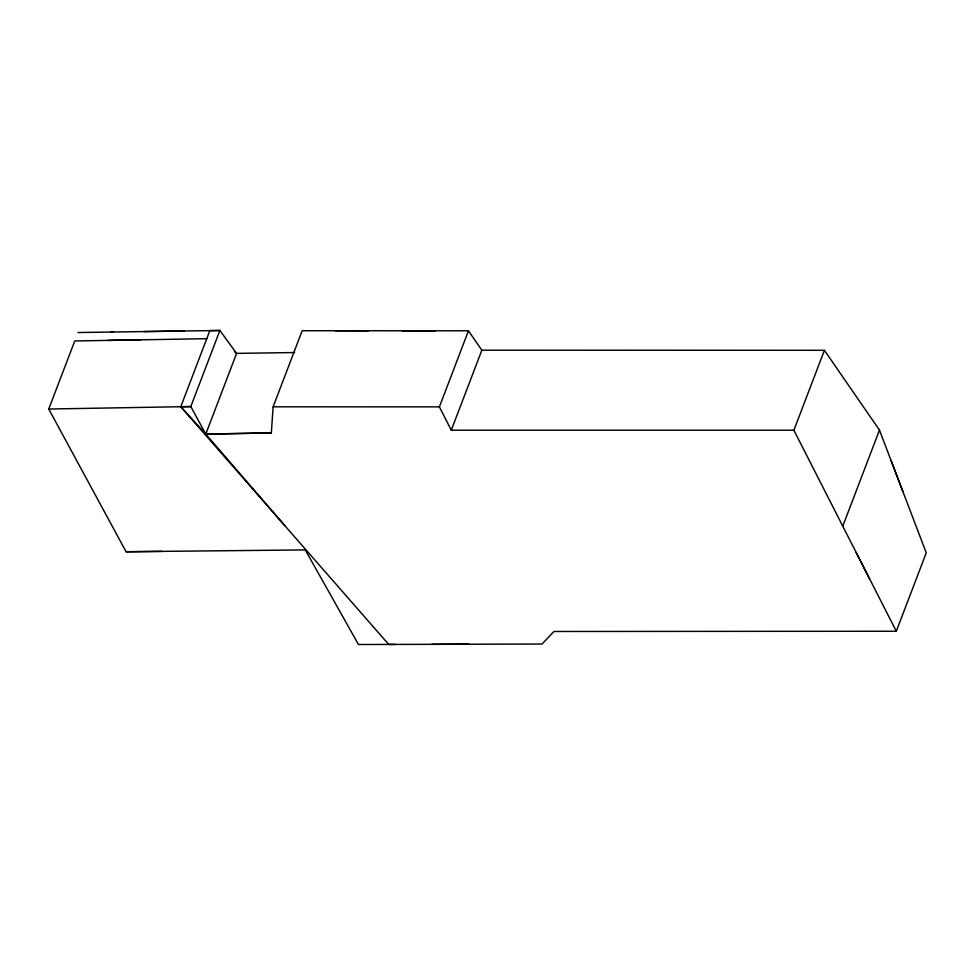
<?xml version="1.0" encoding="UTF-8"?>
<svg xmlns="http://www.w3.org/2000/svg" width="975" height="975" viewBox="0 0 975 975"><rect width="100%" height="100%" fill="white"/><g stroke="black" fill="none" stroke-linecap="round" stroke-linejoin="round"><path stroke-width="1.46" d="M284.724 525.549L205.774 434.094L190.82 406.563L180.777 406.746L205.774 434.094L271.33 432.924L273.122 406.807L302.177 330.72L468.451 330.793L481.833 350.208L824.399 350.293L879.462 430.097L926.25 552.837L896.305 631.252L553.946 631.483L542.051 644.036L388.732 644.438L180.777 406.746L209.832 330.635L219.875 330.488L236.596 353.389L294.621 352.536M161.923 551.375L126.08 551.74L48.75 409.025L74.746 340.97L206.761 338.678M896.305 631.252L793.882 430.231L451.279 430.207L439.408 406.867L468.451 330.793M451.279 430.207L481.833 350.208M793.882 430.231L824.399 350.293M842.766 526.183L879.462 430.097M271.33 432.924L205.774 434.094L236.596 353.389L234.366 351.487M107.75 340.397L140.741 339.812M48.75 409.025L190.82 406.563L219.875 330.488L143.898 331.573M110.943 332.048L184.397 331M77.963 332.524L113.441 332.012M126.08 551.74L305.248 549.912L358.471 644.512L395.192 644.414M431.901 644.317L468.622 644.231M273.122 406.807L439.408 406.867M335.437 330.732L368.696 330.757M401.944 330.757L435.203 330.781M856.148 552.447L869.542 578.723M891.15 460.785L902.862 491.473"/></g></svg>
